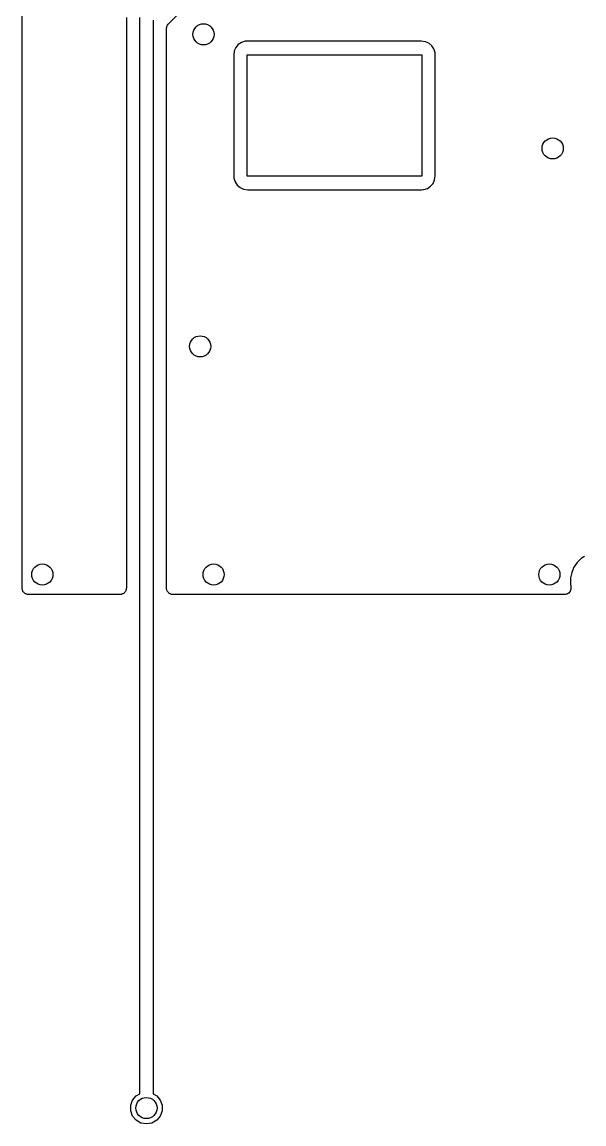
# Model space of a CAD drawing. Extents: x 100.3 to 129.7, y -169.7 to -100.3.
# Drawn here: x 100.33 to 110.95, y -150.59 to -129.74 of the extents above; entities that cross this region are included whole.
import ezdxf

# ---------------------------------------------------------------- set-up
doc = ezdxf.new("R2010")
doc.units = 0
doc.header["$MEASUREMENT"] = 0
doc.layers.add('BLACK', color=7, linetype='CONTINUOUS')

msp = doc.modelspace()

# ---------------------------------------------------------------- linework, layer by layer
at = {"layer": 'Black'}
for p, q in [((100.329, -140.45), (100.329, -127.965)), ((103.097, -129.774), (103.831, -129.04)), ((102.302, -129.655), (102.302, -140.45)), ((102.556, -150.022), (102.556, -129.654)), ((102.806, -129.706), (102.806, -150.022)), ((103.06, -129.853), (103.065, -129.837)), ((103.061, -129.859), (103.06, -129.853)), ((103.06, -129.864), (103.061, -129.859)), ((103.06, -130.357), (103.06, -129.864)), ((103.065, -129.837), (103.068, -129.821)), ((103.068, -129.821), (103.07, -129.816)), ((103.07, -129.816), (103.072, -129.81)), ((103.072, -129.81), (103.081, -129.797)), ((103.081, -129.797), (103.09, -129.782)), ((103.09, -129.782), (103.094, -129.779)), ((103.094, -129.779), (103.097, -129.774)), ((104.478, -130.127), (104.418, -130.166)), ((104.55, -130.104), (104.478, -130.127)), ((104.592, -130.101), (104.55, -130.104)), ((107.878, -130.101), (104.592, -130.101)), ((107.958, -130.113), (107.878, -130.101)), ((108.023, -130.142), (107.958, -130.113)), ((104.343, -130.286), (104.331, -130.366)), ((104.372, -130.221), (104.343, -130.286)), ((104.418, -130.166), (104.372, -130.221)), ((108.078, -130.188), (108.023, -130.142)), ((108.117, -130.248), (108.078, -130.188)), ((108.14, -130.32), (108.117, -130.248)), ((108.143, -130.362), (108.14, -130.32)), ((103.06, -140.45), (103.06, -130.357)), ((104.331, -130.366), (104.331, -132.652)), ((104.587, -132.657), (104.587, -130.357)), ((104.587, -130.357), (107.887, -130.357)), ((107.887, -130.357), (107.887, -132.657)), ((108.143, -132.648), (108.143, -130.362)), ((104.331, -132.652), (104.334, -132.694)), ((104.334, -132.694), (104.357, -132.766)), ((104.357, -132.766), (104.396, -132.826)), ((104.396, -132.826), (104.451, -132.872)), ((107.887, -132.657), (104.587, -132.657)), ((108.056, -132.848), (108.102, -132.793)), ((108.102, -132.793), (108.131, -132.728)), ((108.131, -132.728), (108.143, -132.648)), ((104.451, -132.872), (104.516, -132.901)), ((104.516, -132.901), (104.596, -132.913)), ((104.596, -132.913), (107.882, -132.913)), ((107.882, -132.913), (107.924, -132.91)), ((107.924, -132.91), (107.996, -132.887)), ((107.996, -132.887), (108.056, -132.848)), ((110.905, -139.889), (110.827, -139.965)), ((110.953, -139.857), (110.905, -139.889)), ((110.963, -139.848), (110.953, -139.857)), ((110.766, -140.054), (110.723, -140.154)), ((110.827, -139.965), (110.766, -140.054)), ((110.7, -140.26), (110.699, -140.369)), ((110.723, -140.154), (110.7, -140.26)), ((100.331, -140.46), (100.329, -140.45)), ((100.331, -140.472), (100.331, -140.46)), ((100.335, -140.482), (100.331, -140.472)), ((100.337, -140.493), (100.335, -140.482)), ((100.342, -140.503), (100.337, -140.493)), ((100.346, -140.513), (100.342, -140.503)), ((100.353, -140.522), (100.346, -140.513)), ((100.359, -140.531), (100.353, -140.522)), ((100.367, -140.538), (100.359, -140.531)), ((100.374, -140.547), (100.367, -140.538)), ((100.384, -140.552), (100.374, -140.547)), ((100.392, -140.559), (100.384, -140.552)), ((102.247, -140.552), (102.239, -140.559)), ((102.257, -140.547), (102.247, -140.552)), ((102.264, -140.538), (102.257, -140.547)), ((102.272, -140.531), (102.264, -140.538)), ((102.278, -140.522), (102.272, -140.531)), ((102.285, -140.513), (102.278, -140.522)), ((102.289, -140.503), (102.285, -140.513)), ((102.294, -140.493), (102.289, -140.503)), ((102.296, -140.482), (102.294, -140.493)), ((102.3, -140.472), (102.296, -140.482)), ((102.302, -140.45), (102.3, -140.46)), ((102.3, -140.46), (102.3, -140.472)), ((103.062, -140.46), (103.06, -140.45)), ((103.062, -140.472), (103.062, -140.46)), ((103.066, -140.482), (103.062, -140.472)), ((103.068, -140.493), (103.066, -140.482)), ((103.073, -140.503), (103.068, -140.493)), ((103.077, -140.513), (103.073, -140.503)), ((103.084, -140.522), (103.077, -140.513)), ((103.09, -140.531), (103.084, -140.522)), ((103.098, -140.538), (103.09, -140.531)), ((103.105, -140.547), (103.098, -140.538)), ((103.115, -140.552), (103.105, -140.547)), ((103.123, -140.559), (103.115, -140.552)), ((110.666, -140.547), (110.647, -140.558)), ((110.667, -140.546), (110.666, -140.546)), ((110.666, -140.546), (110.666, -140.547)), ((110.681, -140.53), (110.667, -140.546)), ((110.694, -140.513), (110.681, -140.53)), ((110.695, -140.513), (110.694, -140.513)), ((110.702, -140.492), (110.695, -140.512)), ((110.695, -140.512), (110.695, -140.513)), ((110.699, -140.369), (110.709, -140.427)), ((110.709, -140.472), (110.702, -140.492)), ((110.709, -140.427), (110.709, -140.427)), ((110.709, -140.427), (110.709, -140.427)), ((110.709, -140.427), (110.709, -140.449)), ((110.709, -140.449), (110.71, -140.471)), ((110.71, -140.471), (110.709, -140.471)), ((110.709, -140.471), (110.709, -140.472)), ((100.403, -140.563), (100.392, -140.559)), ((100.413, -140.569), (100.403, -140.563)), ((100.424, -140.571), (100.413, -140.569)), ((100.434, -140.575), (100.424, -140.571)), ((100.445, -140.575), (100.434, -140.575)), ((100.456, -140.576), (100.445, -140.575)), ((102.175, -140.576), (100.456, -140.576)), ((102.186, -140.575), (102.175, -140.576)), ((102.197, -140.575), (102.186, -140.575)), ((102.207, -140.571), (102.197, -140.575)), ((102.218, -140.569), (102.207, -140.571)), ((102.228, -140.563), (102.218, -140.569)), ((102.239, -140.559), (102.228, -140.563)), ((103.134, -140.563), (103.123, -140.559)), ((103.144, -140.569), (103.134, -140.563)), ((103.155, -140.571), (103.144, -140.569)), ((103.165, -140.575), (103.155, -140.571)), ((103.176, -140.575), (103.165, -140.575)), ((103.187, -140.576), (103.176, -140.575)), ((110.584, -140.576), (103.187, -140.576)), ((110.585, -140.576), (110.584, -140.576)), ((110.607, -140.573), (110.585, -140.576)), ((110.585, -140.576), (110.585, -140.576)), ((110.628, -140.569), (110.607, -140.573)), ((110.629, -140.569), (110.628, -140.569)), ((110.628, -140.569), (110.628, -140.569)), ((110.647, -140.558), (110.629, -140.569)), ((102.384, -150.24), (102.42, -150.141)), ((102.42, -150.141), (102.487, -150.061)), ((102.487, -150.061), (102.556, -150.022)), ((102.806, -150.022), (102.875, -150.061)), ((102.875, -150.061), (102.942, -150.141)), ((102.942, -150.141), (102.978, -150.24)), ((102.384, -150.344), (102.384, -150.24)), ((102.42, -150.443), (102.384, -150.344)), ((102.978, -150.344), (102.942, -150.443)), ((102.978, -150.24), (102.978, -150.344)), ((102.487, -150.523), (102.42, -150.443)), ((102.578, -150.575), (102.487, -150.523)), ((102.875, -150.523), (102.784, -150.575)), ((102.942, -150.443), (102.875, -150.523)), ((102.681, -150.593), (102.578, -150.575)), ((102.784, -150.575), (102.681, -150.593))]:
    msp.add_line(p, q, dxfattribs=at)
for centre in [(103.76, -129.972), (110.364, -132.131), (103.697, -135.877), (100.712, -140.195), (103.951, -140.195), (110.301, -140.195), (102.681, -150.292)]:
    msp.add_circle(centre, 0.2, dxfattribs=at)

doc.saveas('drawing.dxf')
